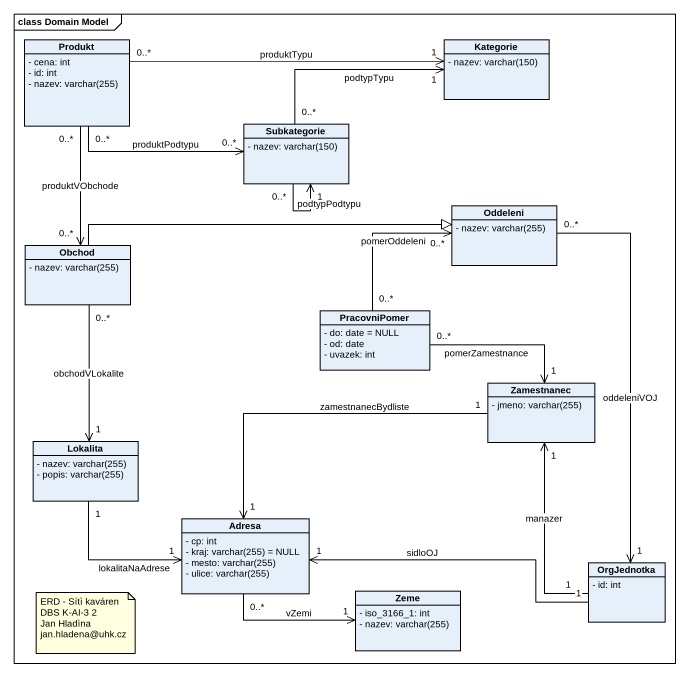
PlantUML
@startuml
mainframe class Domain Model
hide circle
hide empty members
skinparam classAttributeIconSize 0
class Produkt {
  - cena: int
  - id: int
  {field} - nazev: varchar(255)
}
class Kategorie {
  {field} - nazev: varchar(150)
}
class Subkategorie {
  {field} - nazev: varchar(150)
}
class Oddeleni {
  {field} - nazev: varchar(255)
}
class Obchod {
  {field} - nazev: varchar(255)
}
class PracovniPomer {
  - do: date = NULL
  - od: date
  - uvazek: int
}
class Zamestnanec {
  {field} - jmeno: varchar(255)
}
class Lokalita {
  {field} - nazev: varchar(255)
  {field} - popis: varchar(255)
}
class Adresa {
  - cp: int
  {field} - kraj: varchar(255) = NULL
  {field} - mesto: varchar(255)
  {field} - ulice: varchar(255)
}
class OrgJednotka {
  - id: int
}
class Zeme {
  - iso_3166_1: int
  {field} - nazev: varchar(255)
}
Produkt "0..*" -right-> "1" Kategorie : produktTypu
Produkt "0..*" -right-> "0..*" Subkategorie : produktPodtypu
Subkategorie "0..*" -right-> "1" Kategorie : podtypTypu
Subkategorie "0..*" --> "1" Subkategorie : podtypPodtypu
Obchod "0..*" <-up- "0..*" Produkt : produktVObchode
Obchod -right-|> Oddeleni
Obchod "0..*" --> "1" Lokalita : obchodVLokalite
PracovniPomer "0..*" -up-> "0..*" Oddeleni : pomerOddeleni
Zamestnanec "1" <-left- "0..*" PracovniPomer : pomerZamestnance
Zamestnanec "1" -left-> "1" Adresa : zamestnanecBydliste
Lokalita "1" -right-> "1" Adresa : lokalitaNaAdrese
Adresa "0..*" -right-> "1" Zeme : vZemi
OrgJednotka "1" <-up- "0..*" Oddeleni : oddeleniVOJ
OrgJednotka "1" -up-> "1" Zamestnanec : manazer
OrgJednotka "1" -left-> "1" Adresa : sidloOJ
note as N1
  ERD - Sítì kaváren
  DBS K-AI-3 2
  Jan Hladìna
  jan.hladena@uhk.cz
end note
@enduml
